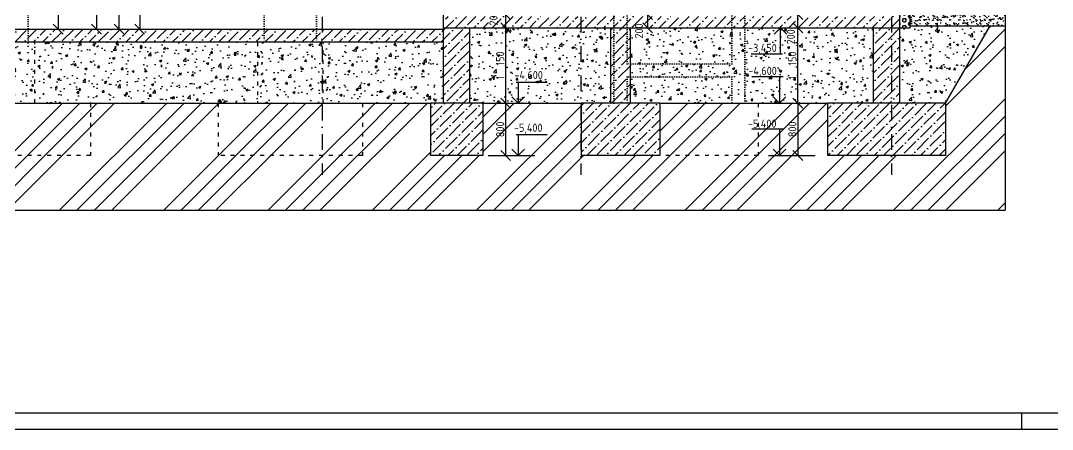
# Model space of a CAD drawing. Extents: x 3792242 to 5145247, y -1546315 to -1031918.
# Drawn here: x 4029057 to 4044803, y -1511714 to -1505470 of the extents above; entities that cross this region are included whole.
import ezdxf

# ---------------------------------------------------------------- set-up
doc = ezdxf.new("R2010")
doc.units = 0
doc.header["$MEASUREMENT"] = 0
for name, pattern in [('ACAD_ISO03W100', [30, 12, -18]), ('ACAD_ISO07W100', [3.5, 0.5, -3]), ('BODKOCIARKOVANA_3', [5.6, 3, -1.3, 0, -1.3])]:
    doc.linetypes.add(name, pattern=pattern)
doc.layers.get('0').update_dxf_attribs({"linetype": 'CONTINUOUS'})
doc.layers.get('Defpoints').update_dxf_attribs({"color": 61, "linetype": 'CONTINUOUS'})
for name, color, linetype in [('KÓTY', 4, 'CONTINUOUS'), ('MÚRY', 1, 'CONTINUOUS'), ('osi', 253, 'CONTINUOUS'), ('TENKÁ', 7, 'CONTINUOUS'), ('ŠRAFY', 82, 'CONTINUOUS'), ('šrafy-múry', 8, 'CONTINUOUS')]:
    doc.layers.add(name, color=color, linetype=linetype)
doc.styles.add('STYLE1', font='isocp.shx')
doc.dimstyles.new('STANDARD-50', dxfattribs={"dimtxt": 125, "dimasz": 150, "dimexe": 10, "dimexo": 200, "dimgap": 20, "dimtad": 1, "dimdsep": 46, "dimlunit": 6, "dimtxsty": 'STYLE1', "dimblk1": 'OBLIQUE', "dimblk2": 'OBLIQUE', "dimsah": 1, "dimcen": 2.5, "dimse1": 1, "dimse2": 1, "dimadec": 0, "dimazin": 0, "dimtfac": 1, "dimtmove": 1, "dimatfit": 3, "dimldrblk": 'OBLIQUE', "dimfxl": 1, "dimtolj": 1, "dimtzin": 0, "dimarcsym": 0})
pattern_1 = [(45, (73093.04, 33113.66), (53.0330086, 194.4543648), [250, -50, 0, -50])]
pattern_2 = [(50, (-13299465.4, 623840.9), (358.6300913, -31.3760675), [37.5, -412.5]), (355, (-13299465.4, 623840.9), (-69.375667, 376.096067), [30, -330]), (100.4514445, (-13299435.52, 623838.27), (289.2544234, 344.7199955), [31.870096, -350.571056]), (46.1842, (-13299465.4, 623940.9), (533.620665, -82.75964), [56.25, -618.75]), (96.6356355, (-13299420.94, 623934), (467.330973, 487.0593), [47.805171, -525.85688]), (351.184164, (-13299465.4, 623940.9), (467.330973, 487.0593), [45, -495]), (21, (-13299415.4, 623915.9), (298.453526, -201.3094453), [37.5, -412.5]), (326, (-13299415.4, 623915.9), (121.657666, 362.5750225), [30, -330]), (71.4514447, (-13299390.53, 623899.1), (420.1111884, 161.2655764), [31.870095, -350.571056]), (37.5, (-13299465.4, 623840.89), (6.0799277, 166.4469269), [0, -326, 0, -335, 0, -331.25]), (7.5, (-13299465.4, 623840.89), (131.5347687, 197.205856), [0, -191, 0, -318.5, 0, -126.25]), (327.5, (-13299576.9, 623840.89), (266.9112181, -11.2774359), [0, -125, 0, -390, 0, -517.5]), (317.5, (-13299626.9, 623840.89), (291.5930847, 50.0524912), [0, -162.5, 0, -259, 0, -367.5])]
pattern_3 = [(45, (-1113810.5, 33513.7), (-795.49513, 795.49513), []), (45, (-1113545.3, 33513.7), (-795.49513, 795.49513), []), (45, (-1113280.1, 33513.7), (-795.49513, 795.49513), []), (45, (-1113015, 33513.7), (-795.49513, 795.49513), [])]

# ---------------------------------------------------------------- blocks, each defined once
blk = doc.blocks.new('_OBLIQUE')
at = {"color": 0, "linetype": 'ByBlock'}
blk.add_line((-0.5, -0.5), (0.5, 0.5), dxfattribs=at)
blk = doc.blocks.new('*D39916')
at = {"layer": 'Defpoints', "color": 0}
for p in [(4042183, -1506730), (4040918, -1507530), (4042183, -1507530)]:
    blk.add_point(p, dxfattribs=at)
at = {"layer": 'KÓTY', "color": 0, "lineweight": -2, "ltscale": 0.25}
blk.add_line((4040918, -1506730), (4040918, -1507530), dxfattribs=at)
at = {"layer": 'KÓTY', "color": 0, "linetype": 'ByBlock', "lineweight": -2, "xscale": 150, "yscale": 150, "zscale": 150}
for p, rotation in [((4040918, -1506730), 90), ((4040918, -1507530), 270)]:
    blk.add_blockref('_OBLIQUE', p, dxfattribs=dict(at, rotation=rotation))
at = {"layer": 'KÓTY', "color": 0, "insert": (4040836, -1507130), "char_height": 125, "attachment_point": 5, "rotation": 90, "style": 'STYLE1'}
blk.add_mtext('\\A1;800', dxfattribs=at)
blk = doc.blocks.new('*D39917')
at = {"layer": 'Defpoints', "color": 0}
for p in [(4040918, -1505580), (4040918, -1505580), (4040918, -1506730)]:
    blk.add_point(p, dxfattribs=at)
at = {"layer": 'KÓTY', "color": 0, "lineweight": -2, "ltscale": 0.25}
blk.add_line((4040918, -1506730), (4040918, -1505580), dxfattribs=at)
at = {"layer": 'KÓTY', "color": 0, "linetype": 'ByBlock', "lineweight": -2, "xscale": 150, "yscale": 150, "zscale": 150}
for p, rotation in [((4040918, -1505580), 90), ((4040918, -1506730), 270)]:
    blk.add_blockref('_OBLIQUE', p, dxfattribs=dict(at, rotation=rotation))
at = {"layer": 'KÓTY', "color": 0, "insert": (4040836, -1506155), "char_height": 125, "attachment_point": 5, "rotation": 90, "style": 'STYLE1'}
blk.add_mtext('\\A1;1ﾠ150', dxfattribs=at)
blk = doc.blocks.new('*D39918')
at = {"layer": 'Defpoints', "color": 0}
for p in [(4040918, -1505380), (4040918, -1505380), (4040918, -1505580)]:
    blk.add_point(p, dxfattribs=at)
at = {"layer": 'KÓTY', "color": 0, "lineweight": -2, "ltscale": 0.25}
blk.add_line((4040918, -1505580), (4040918, -1505380), dxfattribs=at)
at = {"layer": 'KÓTY', "color": 0, "linetype": 'ByBlock', "lineweight": -2, "xscale": 150, "yscale": 150, "zscale": 150}
for p, rotation in [((4040918, -1505380), 90), ((4040918, -1505580), 270)]:
    blk.add_blockref('_OBLIQUE', p, dxfattribs=dict(at, rotation=rotation))
at = {"layer": 'KÓTY', "color": 0, "insert": (4040812, -1505717), "char_height": 125, "attachment_point": 5, "rotation": 90, "style": 'STYLE1'}
blk.add_mtext('\\A1;200', dxfattribs=at)
blk = doc.blocks.new('*D39930')
at = {"layer": 'Defpoints', "color": 0}
for p in [(4038362, -1505380), (4038627, -1505380), (4038362, -1505580)]:
    blk.add_point(p, dxfattribs=at)
at = {"layer": 'KÓTY', "color": 0, "lineweight": -2, "ltscale": 0.25}
blk.add_line((4038627, -1505580), (4038627, -1505380), dxfattribs=at)
at = {"layer": 'KÓTY', "color": 0, "linetype": 'ByBlock', "lineweight": -2, "xscale": 150, "yscale": 150, "zscale": 150}
for p, rotation in [((4038627, -1505380), 90), ((4038627, -1505580), 270)]:
    blk.add_blockref('_OBLIQUE', p, dxfattribs=dict(at, rotation=rotation))
at = {"layer": 'KÓTY', "color": 0, "insert": (4038494, -1505628), "char_height": 125, "attachment_point": 5, "rotation": 90, "style": 'STYLE1'}
blk.add_mtext('\\A1;200', dxfattribs=at)
blk = doc.blocks.new('*D49919')
at = {"layer": 'Defpoints', "color": 0}
for p in [(4029197, -1503050), (4029197, -1505600), (4029630, -1505600)]:
    blk.add_point(p, dxfattribs=at)
at = {"layer": 'KÓTY', "color": 0, "lineweight": -2, "ltscale": 0.25}
blk.add_line((4029630, -1503050), (4029630, -1505600), dxfattribs=at)
at = {"layer": 'KÓTY', "color": 0, "linetype": 'ByBlock', "lineweight": -2, "xscale": 150, "yscale": 150, "zscale": 150}
for p, rotation in [((4029630, -1503050), 90), ((4029630, -1505600), 270)]:
    blk.add_blockref('_OBLIQUE', p, dxfattribs=dict(at, rotation=rotation))
at = {"layer": 'KÓTY', "color": 0, "insert": (4029547, -1504325), "char_height": 125, "attachment_point": 5, "rotation": 90, "style": 'STYLE1'}
blk.add_mtext('\\A1;2ﾠ550', dxfattribs=at)
blk = doc.blocks.new('*D49990')
at = {"layer": 'Defpoints', "color": 0}
for p in [(4029391, -1502450), (4029391, -1505600), (4030214, -1505600)]:
    blk.add_point(p, dxfattribs=at)
at = {"layer": 'KÓTY', "color": 0, "lineweight": -2, "ltscale": 0.25}
blk.add_line((4030214, -1502450), (4030214, -1505600), dxfattribs=at)
at = {"layer": 'KÓTY', "color": 0, "linetype": 'ByBlock', "lineweight": -2, "xscale": 150, "yscale": 150, "zscale": 150}
for p, rotation in [((4030214, -1502450), 90), ((4030214, -1505600), 270)]:
    blk.add_blockref('_OBLIQUE', p, dxfattribs=dict(at, rotation=rotation))
at = {"layer": 'KÓTY', "color": 0, "insert": (4030131, -1504025), "char_height": 125, "attachment_point": 5, "rotation": 90, "style": 'STYLE1'}
blk.add_mtext('\\A1;3ﾠ150', dxfattribs=at)
blk = doc.blocks.new('*D49994')
at = {"layer": 'Defpoints', "color": 0}
for p in [(4030214, -1502130), (4030560, -1502130), (4030214, -1505600)]:
    blk.add_point(p, dxfattribs=at)
at = {"layer": 'KÓTY', "color": 0, "lineweight": -2, "ltscale": 0.25}
blk.add_line((4030560, -1505600), (4030560, -1502130), dxfattribs=at)
at = {"layer": 'KÓTY', "color": 0, "linetype": 'ByBlock', "lineweight": -2, "xscale": 150, "yscale": 150, "zscale": 150}
for p, rotation in [((4030560, -1502130), 90), ((4030560, -1505600), 270)]:
    blk.add_blockref('_OBLIQUE', p, dxfattribs=dict(at, rotation=rotation))
at = {"layer": 'KÓTY', "color": 0, "insert": (4030478, -1503865), "char_height": 125, "attachment_point": 5, "rotation": 90, "style": 'STYLE1'}
blk.add_mtext('\\A1;3ﾠ470', dxfattribs=at)
blk = doc.blocks.new('*D50000')
at = {"layer": 'Defpoints', "color": 0}
for p in [(4030560, -1502650), (4030560, -1505600), (4030874, -1505600)]:
    blk.add_point(p, dxfattribs=at)
at = {"layer": 'KÓTY', "color": 0, "lineweight": -2, "ltscale": 0.25}
blk.add_line((4030874, -1502650), (4030874, -1505600), dxfattribs=at)
at = {"layer": 'KÓTY', "color": 0, "linetype": 'ByBlock', "lineweight": -2, "xscale": 150, "yscale": 150, "zscale": 150}
for p, rotation in [((4030874, -1502650), 90), ((4030874, -1505600), 270)]:
    blk.add_blockref('_OBLIQUE', p, dxfattribs=dict(at, rotation=rotation))
at = {"layer": 'KÓTY', "color": 0, "insert": (4030792, -1504125), "char_height": 125, "attachment_point": 5, "rotation": 90, "style": 'STYLE1'}
blk.add_mtext('\\A1;2ﾠ950', dxfattribs=at)
blk = doc.blocks.new('*D50046')
at = {"layer": 'Defpoints', "color": 0}
for p in [(4036459, -1505380), (4036459, -1505580), (4036459, -1505580)]:
    blk.add_point(p, dxfattribs=at)
at = {"layer": 'KÓTY', "color": 0, "lineweight": -2, "ltscale": 0.25}
blk.add_line((4036459, -1505380), (4036459, -1505580), dxfattribs=at)
at = {"layer": 'KÓTY', "color": 0, "linetype": 'ByBlock', "lineweight": -2, "xscale": 150, "yscale": 150, "zscale": 150}
for p, rotation in [((4036459, -1505380), 90), ((4036459, -1505580), 270)]:
    blk.add_blockref('_OBLIQUE', p, dxfattribs=dict(at, rotation=rotation))
at = {"layer": 'KÓTY', "color": 0, "insert": (4036274, -1505429), "char_height": 125, "attachment_point": 5, "rotation": 90, "style": 'STYLE1'}
blk.add_mtext('\\A1;200', dxfattribs=at)
blk = doc.blocks.new('*D50047')
at = {"layer": 'Defpoints', "color": 0}
for p in [(4036112, -1506730), (4036112, -1507530), (4036459, -1507530)]:
    blk.add_point(p, dxfattribs=at)
at = {"layer": 'KÓTY', "color": 0, "lineweight": -2, "ltscale": 0.25}
blk.add_line((4036459, -1506730), (4036459, -1507530), dxfattribs=at)
at = {"layer": 'KÓTY', "color": 0, "linetype": 'ByBlock', "lineweight": -2, "xscale": 150, "yscale": 150, "zscale": 150}
for p, rotation in [((4036459, -1506730), 90), ((4036459, -1507530), 270)]:
    blk.add_blockref('_OBLIQUE', p, dxfattribs=dict(at, rotation=rotation))
at = {"layer": 'KÓTY', "color": 0, "insert": (4036376, -1507130), "char_height": 125, "attachment_point": 5, "rotation": 90, "style": 'STYLE1'}
blk.add_mtext('\\A1;800', dxfattribs=at)
blk = doc.blocks.new('*D50048')
at = {"layer": 'Defpoints', "color": 0}
for p in [(4035912, -1505580), (4035912, -1506730), (4036459, -1506730)]:
    blk.add_point(p, dxfattribs=at)
at = {"layer": 'KÓTY', "color": 0, "lineweight": -2, "ltscale": 0.25}
blk.add_line((4036459, -1505580), (4036459, -1506730), dxfattribs=at)
at = {"layer": 'KÓTY', "color": 0, "linetype": 'ByBlock', "lineweight": -2, "xscale": 150, "yscale": 150, "zscale": 150}
for p, rotation in [((4036459, -1505580), 90), ((4036459, -1506730), 270)]:
    blk.add_blockref('_OBLIQUE', p, dxfattribs=dict(at, rotation=rotation))
at = {"layer": 'KÓTY', "color": 0, "insert": (4036376, -1506155), "char_height": 125, "attachment_point": 5, "rotation": 90, "style": 'STYLE1'}
blk.add_mtext('\\A1;1ﾠ150', dxfattribs=at)

msp = doc.modelspace()

# ---------------------------------------------------------------- hatches: boundary and pattern name
at = {"layer": 'ŠRAFY'}
h = msp.add_hatch(dxfattribs=at)
h.set_pattern_fill('HEX', color=256, scale=250)
h.set_pattern_definition([(0, (-419312.956, 15630.16), (0, 54.12658774), [31.25, -62.5]), (120, (-419312.956, 15630.16), (-46.875, -27.06329387), [31.25, -62.5]), (60, (-419281.706, 15630.16), (-46.875, 27.06329387), [31.25, -62.5])])
h.paths.add_polyline_path([(4042632.044, -1505580.108), (4042632.044, -1505550.108), (4042632.044, -1505220.108), (4042632.044, -1505150.108), (4042632.044, -1503430.108), (4042472.044, -1503430.108), (4042472.044, -1504130.108), (4042472.044, -1504380.108), (4042472.044, -1504630.108), (4042472.044, -1504880.108), (4042472.044, -1505130.108), (4042472.044, -1505380.108), (4042472.044, -1505405.108), (4042472.044, -1505580.108)])
at = {"layer": 'ŠRAFY', "ltscale": 0.25}
h = msp.add_hatch(dxfattribs=at)
h.set_pattern_fill('ANSI34', color=256, scale=1500)
h.set_pattern_definition(pattern_3)
h.paths.add_polyline_path([(4034272.044, -1506730.108), (4034272.044, -1507530.108), (4032072.044, -1507530.108), (4032072.044, -1506730.108), (4030122.044, -1506730.108), (4030122.044, -1507530.108), (4027922.044, -1507530.108), (4027922.044, -1506730.108), (4022932.044, -1506730.108), (4022932.044, -1507530.108), (4021732.044, -1507530.108), (4020482.044, -1507530.108), (4020482.044, -1507130.108), (4020392.044, -1507130.108), (4018892.044, -1507130.108), (4017692.044, -1507130.108), (4017692.044, -1506330.108), (4016192.044, -1506330.108), (4016192.044, -1507130.108), (4015392.044, -1507130.108), (4015392.044, -1506330.108), (4010177.044, -1506330.108), (4010177.044, -1507130.108), (4007777.044, -1507130.108), (4007777.044, -1506330.108), (4003312.044, -1506330.108), (4003312.044, -1507130.108), (4001112.044, -1507130.108), (4001112.044, -1506330.108), (3996122.044, -1506330.108), (3996122.044, -1507130.108), (3994922.044, -1507130.108), (3994922.044, -1506330.108), (3993582.044, -1506330.108), (3993582.044, -1507130.108), (3992082.044, -1507130.108), (3990882.044, -1507130.108), (3990882.044, -1506330.108), (3989382.044, -1506330.108), (3989382.044, -1507130.108), (3988582.044, -1507130.108), (3988582.044, -1506330.108), (3983322.044, -1506330.108), (3983322.044, -1507130.108), (3981322.044, -1507130.108), (3981322.044, -1506330.108), (3979994.138, -1504030.108), (3979452.044, -1504030.108), (3979452.044, -1508364.838), (4044082.044, -1508364.838), (4044082.044, -1505550.108), (4043853.317, -1505550.108), (4043172.044, -1506730.108), (4043172.044, -1507530.108), (4041372.044, -1507530.108), (4041372.044, -1506730.108), (4040312.044, -1506730.108), (4040312.044, -1507530.108), (4038812.044, -1507530.108), (4037612.044, -1507530.108), (4037612.044, -1506730.108), (4036112.044, -1506730.108), (4036112.044, -1507530.108), (4035312.044, -1507530.108), (4035312.044, -1506730.108)])
h.paths.add_polyline_path([(3989857.433, -1506640.038), (3990363.781, -1506640.038), (3990363.781, -1506840.087), (3989857.433, -1506840.087)], flags=24)
h.paths.add_polyline_path([(3986257.346, -1506248.667), (3986764.145, -1506248.667), (3986764.145, -1506448.782), (3986257.346, -1506448.782)], flags=24)
h.paths.add_polyline_path([(3989521.044, -1506873.907), (3989521.044, -1506586.309), (3989771.044, -1506586.309), (3989771.044, -1506873.907)], flags=24)
h.paths.add_polyline_path([(4023429.933, -1506955.038), (4023948.781, -1506955.038), (4023948.781, -1507155.087), (4023429.933, -1507155.087)], flags=24)
h.paths.add_polyline_path([(4023077.544, -1507273.907), (4023077.544, -1506986.309), (4023327.544, -1506986.309), (4023327.544, -1507273.907)], flags=24)
h.paths.add_polyline_path([(4040144.933, -1506955.038), (4040663.781, -1506955.038), (4040663.781, -1507155.087), (4040144.933, -1507155.087)], flags=24)
h.paths.add_polyline_path([(4040710.544, -1507273.907), (4040710.544, -1506986.309), (4040960.544, -1506986.309), (4040960.544, -1507273.907)], flags=24)
h.paths.add_polyline_path([(4014235.433, -1506640.038), (4014741.781, -1506640.038), (4014741.781, -1506840.087), (4014235.433, -1506840.087)], flags=24)
h.paths.add_polyline_path([(3996603.933, -1506640.038), (3997110.281, -1506640.038), (3997110.281, -1506840.087), (3996603.933, -1506840.087)], flags=24)
h.paths.add_polyline_path([(3996267.544, -1506873.907), (3996267.544, -1506586.309), (3996517.544, -1506586.309), (3996517.544, -1506873.907)], flags=24)
h.paths.add_polyline_path([(4015047.044, -1506873.907), (4015047.044, -1506586.309), (4015297.044, -1506586.309), (4015297.044, -1506873.907)], flags=24)
h.paths.add_polyline_path([(4016667.433, -1506640.038), (4017173.781, -1506640.038), (4017173.781, -1506840.087), (4016667.433, -1506840.087)], flags=24)
h.paths.add_polyline_path([(4016331.044, -1506873.907), (4016331.044, -1506586.309), (4016581.044, -1506586.309), (4016581.044, -1506873.907)], flags=24)
h.paths.add_polyline_path([(3984010.044, -1506873.907), (3984010.044, -1506586.309), (3984260.044, -1506586.309), (3984260.044, -1506873.907)], flags=24)
h.paths.add_polyline_path([(3984346.433, -1506640.038), (3984852.781, -1506640.038), (3984852.781, -1506840.087), (3984346.433, -1506840.087)], flags=24)
h.paths.add_polyline_path([(3984586.386, -1506466.733), (3985105.235, -1506466.733), (3985105.235, -1506666.782), (3984586.386, -1506666.782)], flags=24)
h.paths.add_polyline_path([(4036574.433, -1507019.038), (4037093.281, -1507019.038), (4037093.281, -1507219.087), (4036574.433, -1507219.087)], flags=24)
h.paths.add_polyline_path([(4036251.044, -1507273.907), (4036251.044, -1506986.309), (4036501.044, -1506986.309), (4036501.044, -1507273.907)], flags=24)
h = msp.add_hatch(dxfattribs=at)
h.set_pattern_fill('AR-SAND', color=256, scale=50)
h.set_pattern_definition([(37.5, (127854.08, 734.66), (-3.1496679, 96.3411885), [0, -76, 0, -85, 0, -81.25]), (7.5, (127854.08, 734.66), (88.4888353, 141.1073033), [0, -41, 0, -68.5, 0, -26.25]), (327.5, (127792.58, 734.66), (155.7070931, 0.2829527), [0, -25, 0, -90, 0, -117.5]), (317.5, (127792.58, 734.66), (150.3063302, 43.8837782), [0, -12.5, 0, -59, 0, -67.5])])
h.paths.add_polyline_path([(4044082.044, -1505220.108), (4042632.044, -1505220.108), (4042632.044, -1505550.108), (4043441.868, -1505550.108), (4044082.044, -1505550.108)])
h = msp.add_hatch(dxfattribs=at)
h.set_pattern_fill('AR-CONC', color=256, scale=50)
h.set_pattern_definition(pattern_2)
h.paths.add_polyline_path([(4038812.044, -1506730.108), (4041372.044, -1506730.108), (4042072.044, -1506730.108), (4042072.044, -1505580.108), (4038362.044, -1505580.108), (4038362.044, -1506730.108)])
h.paths.add_polyline_path([(4040747.958, -1506361.314), (4040747.958, -1506273.814), (4040922.958, -1506273.814), (4040922.958, -1506361.314)], flags=24)
h.paths.add_polyline_path([(4040747.867, -1506298.814), (4040747.867, -1506186.43), (4040922.646, -1506186.43), (4040922.646, -1506298.814)], flags=24)
h.paths.add_polyline_path([(4040747.909, -1506211.501), (4040747.909, -1505948.903), (4040923.008, -1505948.903), (4040923.008, -1506211.501)], flags=24)
h.paths.add_polyline_path([(4040687.044, -1505860.637), (4040687.044, -1505573.039), (4040937.044, -1505573.039), (4040937.044, -1505860.637)], flags=9)
h.paths.add_polyline_path([(4040150.886, -1506148.733), (4040669.735, -1506148.733), (4040669.735, -1506348.782), (4040150.886, -1506348.782)], flags=24)
h.paths.add_polyline_path([(4040147.081, -1505798.733), (4040665.93, -1505798.733), (4040665.93, -1505998.782), (4040147.081, -1505998.782)], flags=24)
h.paths.add_polyline_path([(4038368.544, -1505771.637), (4038368.544, -1505484.039), (4038618.544, -1505484.039), (4038618.544, -1505771.637)], flags=9)
h = msp.add_hatch(dxfattribs=at)
h.set_pattern_fill('AR-CONC', color=256, scale=50)
h.set_pattern_definition(pattern_2)
h.paths.add_polyline_path([(4035912.044, -1505580.108), (4035912.044, -1506730.108), (4036112.044, -1506730.108), (4037612.044, -1506730.108), (4038062.044, -1506730.108), (4038062.044, -1505580.108)])
h = msp.add_hatch(dxfattribs=at)
h.set_pattern_fill('AR-CONC', color=256, scale=50)
h.set_pattern_definition(pattern_2)
h.paths.add_polyline_path([(4042632.044, -1505580.108), (4042472.044, -1505580.108), (4042472.044, -1506730.108), (4043172.044, -1506730.108), (4043853.317, -1505550.108), (4042632.044, -1505550.108)])
h = msp.add_hatch(dxfattribs=at)
h.set_pattern_fill('AR-CONC', color=256, scale=50)
h.set_pattern_definition(pattern_2)
h.paths.add_polyline_path([(4028772.044, -1506730.108), (4029272.044, -1506730.108), (4029272.044, -1505800.108), (4029172.044, -1505800.108), (4028872.044, -1505800.108), (4028772.044, -1505800.108)])
h = msp.add_hatch(dxfattribs=at)
h.set_pattern_fill('AR-CONC', color=256, scale=50)
h.set_pattern_definition(pattern_2)
h.paths.add_polyline_path([(4029272.044, -1505800.108), (4029272.044, -1506730.108), (4030122.044, -1506730.108), (4032072.044, -1506730.108), (4032672.044, -1506730.108), (4032672.044, -1505800.108)])
h = msp.add_hatch(dxfattribs=at)
h.set_pattern_fill('AR-CONC', color=256, scale=50)
h.set_pattern_definition(pattern_2)
h.paths.add_polyline_path([(4032672.044, -1505800.108), (4032672.044, -1506730.108), (4033672.044, -1506730.108), (4033672.044, -1505800.108), (4033572.044, -1505800.108), (4032772.044, -1505800.108)])
h = msp.add_hatch(dxfattribs=at)
h.set_pattern_fill('AR-CONC', color=256, scale=50)
h.set_pattern_definition(pattern_2)
h.paths.add_polyline_path([(4033672.044, -1506730.108), (4034272.044, -1506730.108), (4035312.044, -1506730.108), (4035512.044, -1506730.108), (4035512.044, -1505800.108), (4033672.044, -1505800.108)])
h = msp.add_hatch(dxfattribs=at)
h.set_pattern_fill('ANSI34', color=256, scale=1500)
h.set_pattern_definition(pattern_3)
h.paths.add_polyline_path([(4027922.044, -1507530.108), (4030122.044, -1507530.108), (4030122.044, -1506730.108), (4029272.044, -1506730.108), (4028772.044, -1506730.108), (4027922.044, -1506730.108)])
h = msp.add_hatch(dxfattribs=at)
h.set_pattern_fill('ANSI34', color=256, scale=1500)
h.set_pattern_definition(pattern_3)
h.paths.add_polyline_path([(4032672.044, -1506730.108), (4032072.044, -1506730.108), (4032072.044, -1507530.108), (4034272.044, -1507530.108), (4034272.044, -1506730.108), (4033672.044, -1506730.108)])
h = msp.add_hatch(dxfattribs=at)
h.set_pattern_fill('ANSI34', color=256, scale=1500)
h.set_pattern_definition(pattern_3)
h.paths.add_polyline_path([(4040312.044, -1506730.108), (4038812.044, -1506730.108), (4038812.044, -1507530.108), (4040312.044, -1507530.108)])
h.paths.add_polyline_path([(4040144.933, -1506955.038), (4040663.781, -1506955.038), (4040663.781, -1507155.087), (4040144.933, -1507155.087)], flags=9)
at = {"layer": 'šrafy-múry'}
h = msp.add_hatch(dxfattribs=at)
h.set_pattern_fill('ANSI36', color=253, scale=800, angle=360)
h.set_pattern_definition(pattern_1)
h.paths.add_polyline_path([(4035512.044, -1505405.108), (4035512.044, -1505580.108), (4042472.044, -1505580.108), (4042472.044, -1505405.108)])
h = msp.add_hatch(dxfattribs=at)
h.set_pattern_fill('ANSI36', color=253, scale=800, angle=360)
h.set_pattern_definition(pattern_1)
h.paths.add_polyline_path([(4035512.044, -1505800.108), (4035512.044, -1505600.108), (4022532.044, -1505600.108), (4022532.044, -1505800.108), (4024681.044, -1505800.108), (4028772.044, -1505800.108), (4029272.044, -1505800.108), (4032672.044, -1505800.108), (4033672.044, -1505800.108)])
h = msp.add_hatch(dxfattribs=at)
h.set_pattern_fill('ANSI36', color=253, scale=800, angle=360)
h.set_pattern_definition(pattern_1)
h.paths.add_polyline_path([(4035512.044, -1506730.108), (4035912.044, -1506730.108), (4035912.044, -1505580.108), (4035512.044, -1505580.108), (4035512.044, -1505600.108)])
h = msp.add_hatch(dxfattribs=at)
h.set_pattern_fill('ANSI36', color=253, scale=800, angle=360)
h.set_pattern_definition(pattern_1)
h.paths.add_polyline_path([(4038062.044, -1506730.108), (4038362.044, -1506730.108), (4038362.044, -1505580.108), (4038062.044, -1505580.108)])
h = msp.add_hatch(dxfattribs=at)
h.set_pattern_fill('ANSI36', color=253, scale=800, angle=360)
h.set_pattern_definition(pattern_1)
h.paths.add_polyline_path([(4042472.044, -1506730.108), (4042472.044, -1505580.108), (4042072.044, -1505580.108), (4042072.044, -1506730.108)])
h = msp.add_hatch(dxfattribs=at)
h.set_pattern_fill('ANSI36', color=253, scale=800, angle=360)
h.set_pattern_definition(pattern_1)
h.paths.add_polyline_path([(4035312.044, -1506730.108), (4035312.044, -1507530.108), (4036112.044, -1507530.108), (4036112.044, -1506730.108), (4035912.044, -1506730.108), (4035512.044, -1506730.108)])
h = msp.add_hatch(dxfattribs=at)
h.set_pattern_fill('ANSI36', color=253, scale=800, angle=360)
h.set_pattern_definition(pattern_1)
h.paths.add_polyline_path([(4037612.044, -1506730.108), (4037612.044, -1507530.108), (4038812.044, -1507530.108), (4038812.044, -1506730.108), (4038362.044, -1506730.108), (4038062.044, -1506730.108)])
h = msp.add_hatch(dxfattribs=at)
h.set_pattern_fill('ANSI36', color=253, scale=800, angle=360)
h.set_pattern_definition(pattern_1)
h.paths.add_polyline_path([(4041372.044, -1506730.108), (4041372.044, -1507530.108), (4043172.044, -1507530.108), (4043172.044, -1506730.108), (4042472.044, -1506730.108), (4042072.044, -1506730.108)])

# ---------------------------------------------------------------- linework, layer by layer
at = {"color": 253}
for p, q in [((4043172.044, -1506730.108), (4043853.317, -1505550.108)), ((4022932.044, -1506730.108), (4035312.044, -1506730.108)), ((4036112.044, -1506730.108), (4037612.044, -1506730.108)), ((4038812.044, -1506730.108), (4041372.044, -1506730.108))]:
    msp.add_line(p, q, dxfattribs=at)
at = {"layer": 'Defpoints', "color": 151, "linetype": 'ACAD_ISO07W100', "ltscale": 10}
for p, q in [((4038112.044, -1506730.108), (4038112.044, -1505130.108)), ((4038312.044, -1506130.108), (4038312.044, -1505130.108)), ((4039912.044, -1506130.108), (4039912.044, -1505130.108)), ((4040112.044, -1506730.108), (4040112.044, -1505130.108)), ((4039912.044, -1506130.108), (4038312.044, -1506130.108)), ((4039912.044, -1506330.108), (4038312.044, -1506330.108)), ((4038312.044, -1506330.108), (4038312.044, -1506730.108)), ((4039912.044, -1506330.108), (4039912.044, -1506730.108))]:
    msp.add_line(p, q, dxfattribs=at)
at = {"layer": 'Defpoints'}
for p in [(4044082.044, -1505150.108), (3979452.044, -1508364.838)]:
    msp.add_line(p, (4044082.044, -1508364.838), dxfattribs=at)
at = {"layer": 'KÓTY'}
for p, q in [((4036193.044, -1507530.108), (4036906.544, -1507530.108)), ((4040470.044, -1507530.108), (4041183.544, -1507530.108))]:
    msp.add_line(p, q, dxfattribs=at)
at = {"layer": 'MÚRY'}
for p, q in [((4035512.044, -1505600.108), (4035512.044, -1502650.108)), ((4022532.044, -1505600.108), (4035512.044, -1505600.108))]:
    msp.add_line(p, q, dxfattribs=at)
at = {"layer": 'osi', "linetype": 'BODKOCIARKOVANA_3', "ltscale": 80}
for p, q in [((4033657.044, -1487486.244), (4033657.044, -1507826.838)), ((4037607.044, -1487486.244), (4037607.044, -1507826.838)), ((4042347.044, -1487486.244), (4042347.044, -1507826.838))]:
    msp.add_line(p, q, dxfattribs=at)
at = {"layer": 'TENKÁ', "linetype": 'ACAD_ISO07W100', "ltscale": 10}
for p, q in [((4032772.044, -1502650.108), (4032772.044, -1505800.108)), ((4033572.044, -1502650.108), (4033572.044, -1505800.108)), ((4029172.044, -1505800.108), (4029172.044, -1503050.108))]:
    msp.add_line(p, q, dxfattribs=at)
at = {"layer": 'TENKÁ'}
for p, q in [((4042472.044, -1503400.108), (4042472.044, -1506730.108)), ((4042632.044, -1505580.108), (4042632.044, -1505150.108)), ((4035512.044, -1505580.108), (4042472.044, -1505580.108)), ((4042472.044, -1505580.108), (4042632.044, -1505580.108)), ((4042632.044, -1505550.108), (4044082.044, -1505550.108)), ((4035512.044, -1505800.108), (4022532.044, -1505800.108)), ((4036112.044, -1506730.108), (4035312.044, -1506730.108)), ((4035312.044, -1506730.108), (4035312.044, -1507530.108)), ((4036112.044, -1506730.108), (4036112.044, -1507530.108)), ((4038812.044, -1506730.108), (4037612.044, -1506730.108)), ((4037612.044, -1506730.108), (4037612.044, -1507530.108)), ((4038812.044, -1506730.108), (4038812.044, -1507530.108)), ((4043172.044, -1506730.108), (4041372.044, -1506730.108)), ((4041372.044, -1506730.108), (4041372.044, -1507530.108)), ((4043172.044, -1506730.108), (4043172.044, -1507530.108)), ((4036112.044, -1507530.108), (4035312.044, -1507530.108)), ((4038812.044, -1507530.108), (4037612.044, -1507530.108)), ((4043172.044, -1507530.108), (4041372.044, -1507530.108))]:
    msp.add_line(p, q, dxfattribs=at)
at = {"layer": 'TENKÁ', "linetype": 'Continuous', "lineweight": 25}
for p, q in [((4035512.044, -1506730.108), (4035512.044, -1505600.108)), ((4035912.044, -1506730.108), (4035912.044, -1505580.108)), ((4038062.044, -1505580.108), (4038062.044, -1506730.108)), ((4038362.044, -1505580.108), (4038362.044, -1506730.108)), ((4042072.044, -1506730.108), (4042072.044, -1505580.108))]:
    msp.add_line(p, q, dxfattribs=at)
at = {"layer": 'TENKÁ', "linetype": 'ByBlock', "ltscale": 0.25}
for p, q in [((4040653.544, -1505580.108), (4040558.084, -1505675.568)), ((4040653.544, -1505580.108), (4040749.003, -1505675.568)), ((4040653.544, -1505980.108), (4040653.544, -1505580.108)), ((4040682.848, -1505980.108), (4040208.95, -1505980.108)), ((4037093.348, -1506414.108), (4036619.45, -1506414.108)), ((4036649.044, -1506414.108), (4036649.044, -1506730.108)), ((4040692.348, -1506330.108), (4040218.45, -1506330.108)), ((4040638.544, -1506330.108), (4040638.544, -1506730.109)), ((4036649.044, -1506730.108), (4036553.584, -1506634.649)), ((4036649.044, -1506730.108), (4036553.584, -1506634.649)), ((4036649.044, -1506730.108), (4036744.503, -1506634.649)), ((4036649.044, -1506730.108), (4036744.503, -1506634.649)), ((4040638.544, -1506730.109), (4040543.084, -1506634.649)), ((4040638.544, -1506730.109), (4040734.003, -1506634.649)), ((4037093.348, -1507214.108), (4036619.45, -1507214.108)), ((4036649.044, -1507214.108), (4036649.044, -1507530.108)), ((4040692.348, -1507130.108), (4040218.45, -1507130.108)), ((4040638.544, -1507130.108), (4040638.544, -1507530.108)), ((4036649.044, -1507530.108), (4036553.584, -1507434.649)), ((4036649.044, -1507530.108), (4036553.584, -1507434.649)), ((4036649.044, -1507530.108), (4036744.503, -1507434.649)), ((4036649.044, -1507530.108), (4036744.503, -1507434.649)), ((4040638.544, -1507530.108), (4040543.084, -1507434.649)), ((4040638.544, -1507530.108), (4040734.003, -1507434.649))]:
    msp.add_line(p, q, dxfattribs=at)
at = {"layer": 'TENKÁ', "linetype": 'ACAD_ISO03W100', "ltscale": 5}
for p, q in [((4029272.044, -1506730.108), (4029272.044, -1505800.108)), ((4032672.044, -1505800.108), (4032672.044, -1506730.108)), ((4033672.044, -1506730.108), (4033672.044, -1505800.108)), ((4030122.044, -1506730.108), (4030122.044, -1507530.108)), ((4032072.044, -1506730.108), (4032072.044, -1507530.108)), ((4034272.044, -1506730.108), (4034272.044, -1507530.108)), ((4040312.044, -1506730.108), (4040312.044, -1507530.108)), ((4030122.044, -1507530.108), (4027922.044, -1507530.108)), ((4034272.044, -1507530.108), (4032072.044, -1507530.108)), ((4040312.044, -1507530.108), (4038812.044, -1507530.108))]:
    msp.add_line(p, q, dxfattribs=at)
at = {"layer": 'TENKÁ', "color": 7}
for p, q in [((4054582.044, -1511463.552), (3979254.385, -1511463.552)), ((4054832.044, -1511713.552), (3979004.385, -1511713.552))]:
    msp.add_line(p, q, dxfattribs=at)
at = {"layer": 'TENKÁ', "ltscale": 0.25}
msp.add_line((4044332.044, -1511463.552), (4044332.044, -1511713.552), dxfattribs=at)
msp.add_line((4044332.044, -1511463.552), (4044332.044, -1511713.552), dxfattribs=at)
msp.add_line((4044332.044, -1511463.552), (4044332.044, -1511713.552), dxfattribs=at)
msp.add_line((4044332.044, -1511463.552), (4044332.044, -1511713.552), dxfattribs=at)

# ---------------------------------------------------------------- texts
at = {"layer": 'TENKÁ', "ltscale": 0.25, "style": 'STYLE1'}
for s, p in [('-3,450', (4040159.581, -1505948.782)), ('-4,600', (4036592.886, -1506362.782)), ('-4,600', (4040163.386, -1506298.782)), ('-5,400', (4036586.933, -1507169.087)), ('-5,400', (4040157.433, -1507105.087))]:
    msp.add_text(s, height=125, dxfattribs=at).set_placement(p)

# ---------------------------------------------------------------- dimensions: what is measured, and where the dimension line sits
at = {"layer": 'KÓTY', "ltscale": 0.25}
for base, p1, p2, picture, middle in [((4030560.044, -1502130.108), (4030213.544, -1505600.108), (4030213.544, -1502130.108), '*D49994', (4030477.501, -1503865.108)), ((4030213.544, -1505600.108), (4029390.544, -1502450.108), (4029390.544, -1505600.108), '*D49990', (4030131.001, -1504025.108)), ((4030874.044, -1505600.108), (4030560.044, -1502650.108), (4030560.044, -1505600.108), '*D50000', (4030791.501, -1504125.108)), ((4029629.544, -1505600.108), (4029196.544, -1503050.108), (4029196.544, -1505600.108), '*D49919', (4029547.001, -1504325.108)), ((4036458.544, -1505580.108), (4036458.544, -1505380.108), (4036458.544, -1505580.108), '*D50046', (4036273.544, -1505429.358)), ((4036458.544, -1506730.108), (4035912.044, -1505580.108), (4035912.044, -1506730.108), '*D50048', (4036376.001, -1506155.108)), ((4040918.044, -1505580.108), (4040918.044, -1506730.108), (4040918.044, -1505580.108), '*D39917', (4040835.501, -1506155.108)), ((4036458.544, -1507530.108), (4036112.044, -1506730.108), (4036112.044, -1507530.108), '*D50047', (4036376.044, -1507130.108)), ((4040918.044, -1507530.108), (4042183.044, -1506730.108), (4042183.044, -1507530.108), '*D39916', (4040835.544, -1507130.108))]:
    dim = msp.add_linear_dim(base=base, p1=p1, p2=p2, angle=90, dimstyle='STANDARD-50', override={"dimtxsty": 'STYLE1', "dimldrblk": 'OBLIQUE'}, dxfattribs=at)
    dim.commit()
    dim.dimension.update_dxf_attribs({"geometry": picture, "text_midpoint": middle})
for base, p1, p2, picture, middle in [((4038626.544, -1505380.108), (4038362.044, -1505580.108), (4038362.044, -1505380.108), '*D39930', (4038576.044, -1505627.838)), ((4040918.044, -1505380.108), (4040918.044, -1505580.108), (4040918.044, -1505380.108), '*D39918', (4040894.544, -1505716.838))]:
    dim = msp.add_linear_dim(base=base, p1=p1, p2=p2, angle=90, dimstyle='STANDARD-50', override={"dimtxsty": 'STYLE1', "dimldrblk": 'OBLIQUE'}, dxfattribs=at)
    dim.commit()
    dim.dimension.update_dxf_attribs({"geometry": picture, "text_midpoint": middle, "dimtype": 160})

doc.saveas('drawing.dxf')
